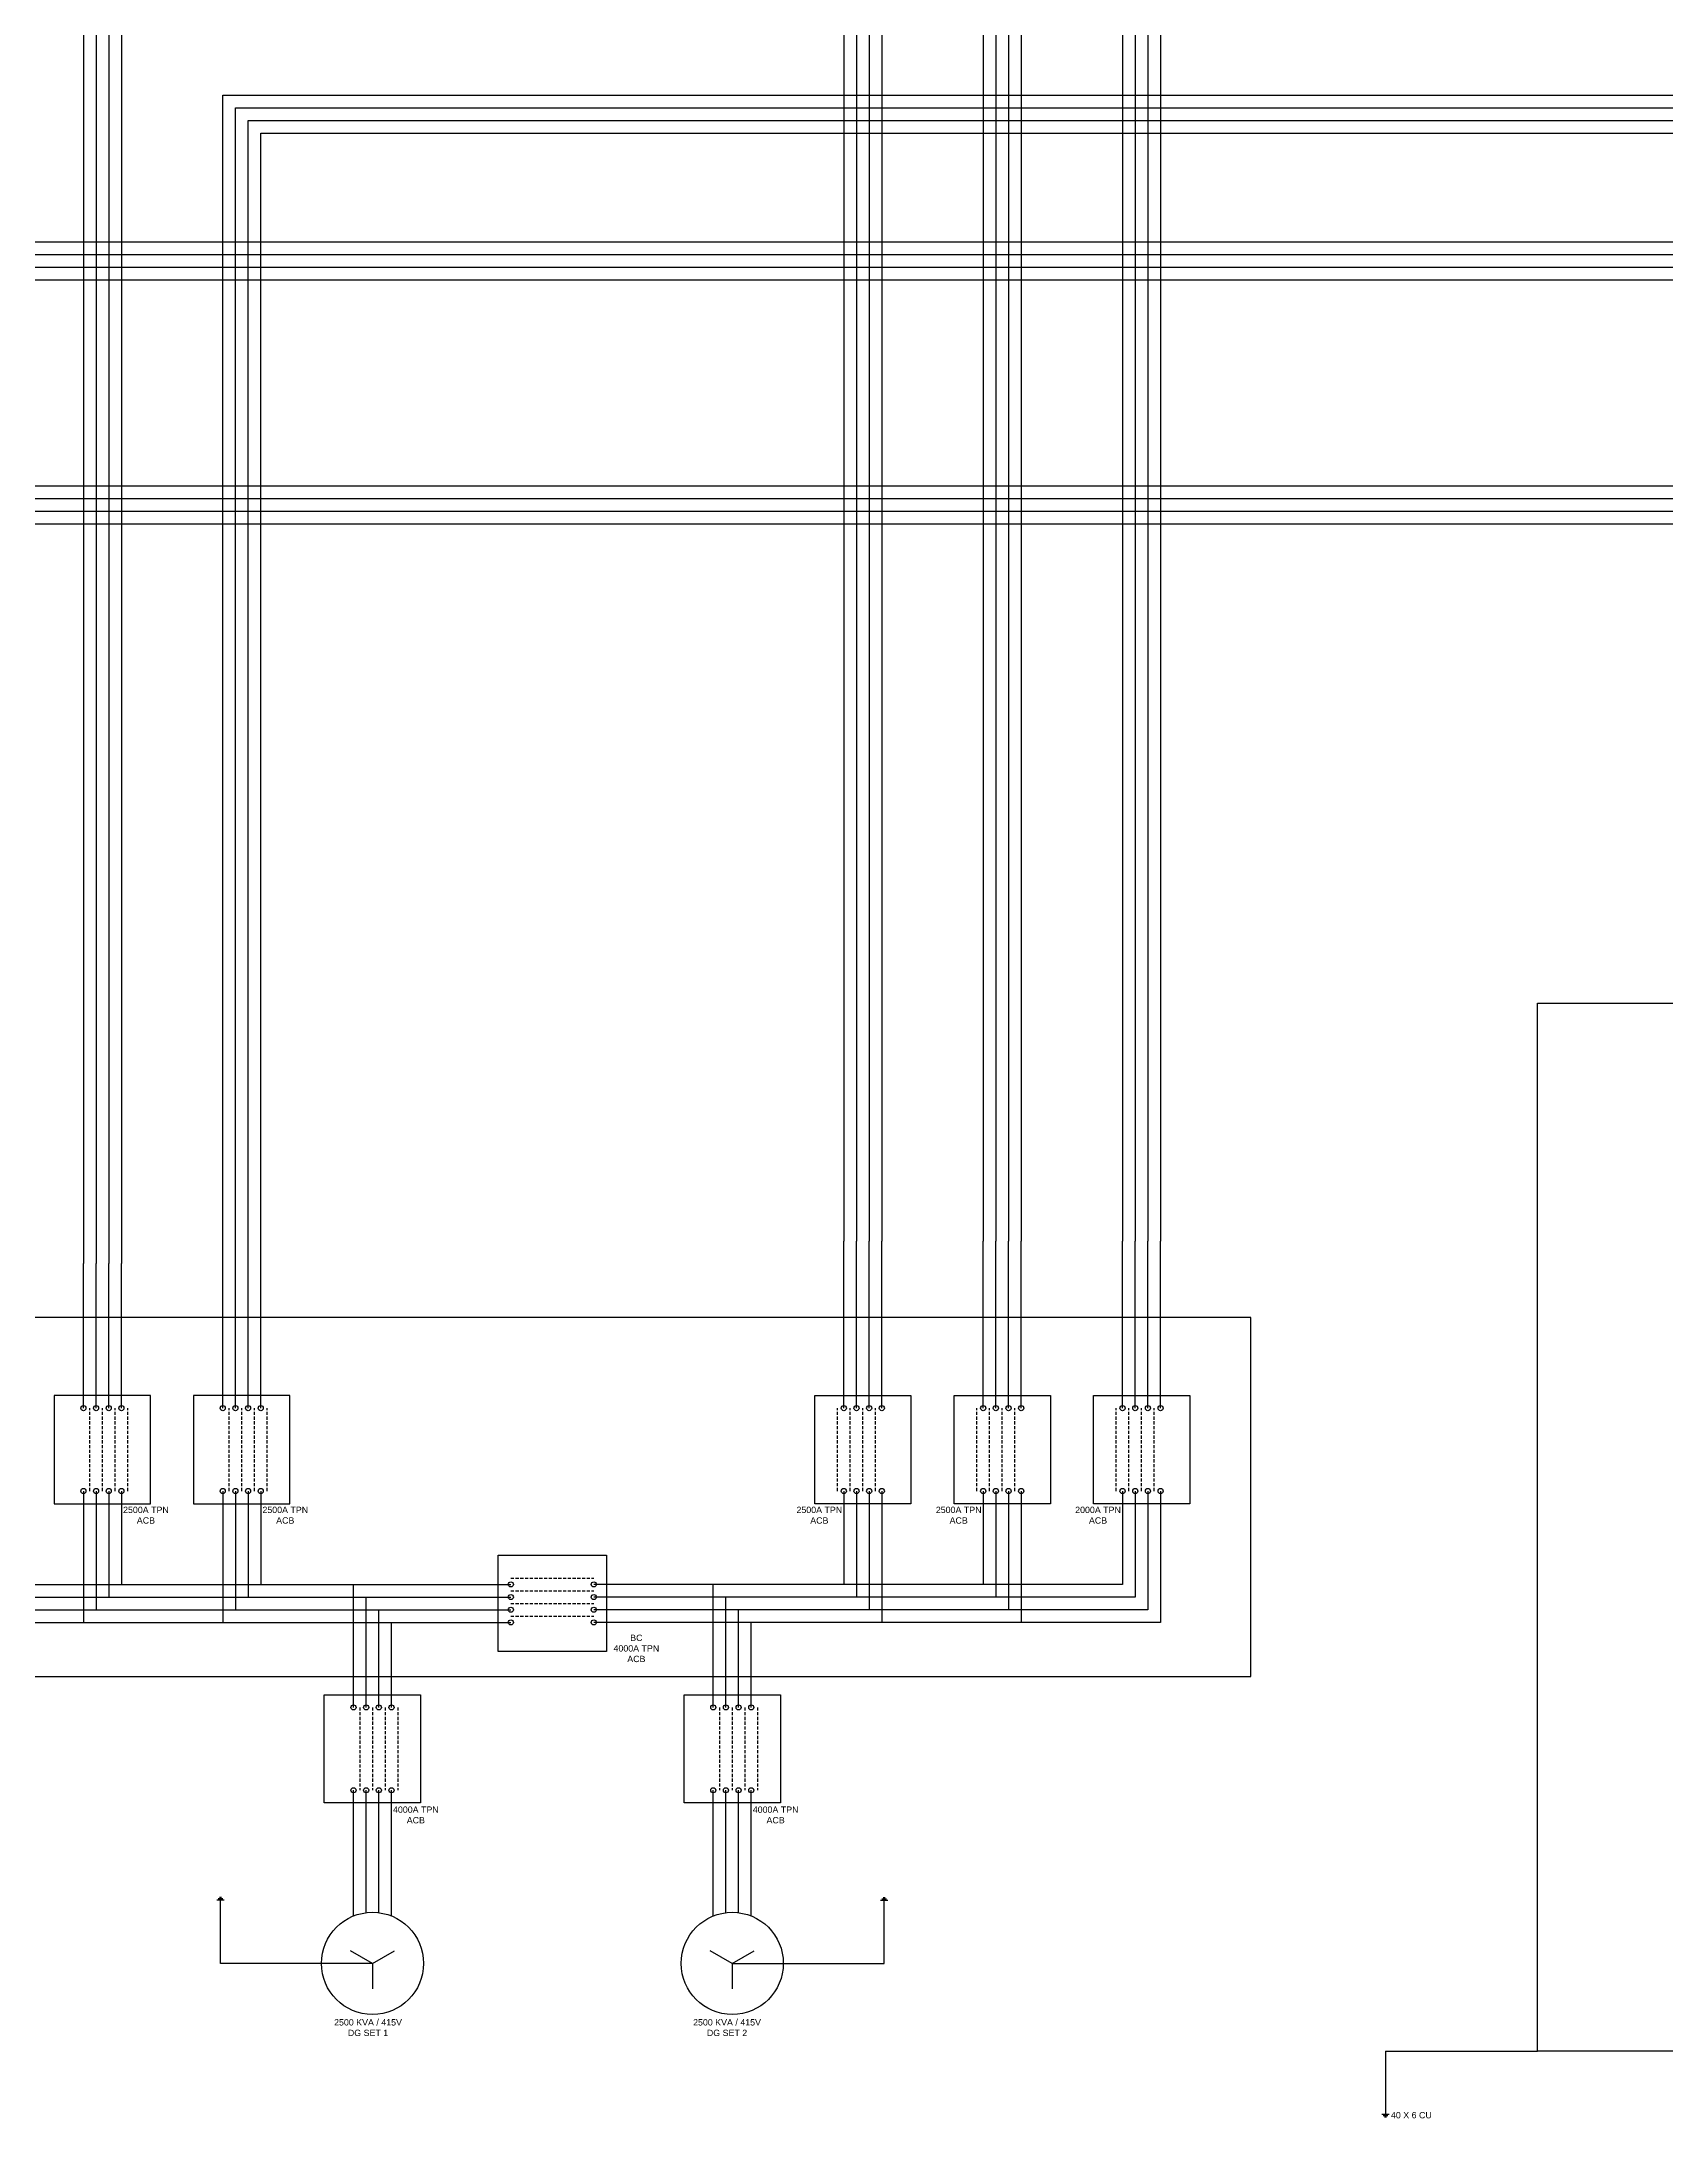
# Model space of a CAD drawing. Header units: inches. Extents: x -137 to 2243, y 16 to 894.
# Drawn here: x 502.7 to 631, y 199.1 to 363 of the extents above; entities that cross this region are included whole.
import ezdxf

# ---------------------------------------------------------------- set-up
doc = ezdxf.new("R2010")
doc.units = ezdxf.units.IN
doc.header["$MEASUREMENT"] = 0
doc.linetypes.add('DASHED2', pattern=[0.375, 0.25, -0.125])
doc.styles.get("Standard").update_dxf_attribs({"font": 'arial.ttf'})

msp = doc.modelspace()

# ---------------------------------------------------------------- linework, layer by layer
for p, q in [((506.04, 538.87), (506.04, 266.54)), ((507.04, 537.87), (507.04, 266.54)), ((508.04, 536.87), (508.04, 266.54)), ((509.04, 535.87), (509.04, 266.54)), ((577.07, 502.99), (577.07, 268.29)), ((578.07, 501.99), (578.07, 268.29)), ((579.07, 500.99), (579.07, 268.29)), ((580.07, 499.99), (580.07, 268.29)), ((566.07, 468.21), (566.07, 268.29)), ((567.07, 467.21), (567.07, 268.29)), ((568.07, 466.21), (568.07, 268.29)), ((569.07, 465.21), (569.07, 268.29)), ((588.07, 440.43), (588.07, 268.29)), ((589.07, 439.43), (589.07, 268.29)), ((590.07, 438.43), (590.07, 268.29)), ((591.07, 437.43), (591.07, 268.29)), ((517.04, 266.54), (517.04, 358.71)), ((517.04, 358.71), (1932.87, 358.71)), ((518.04, 266.54), (518.04, 357.71)), ((518.04, 357.71), (1931.87, 357.71)), ((519.04, 266.54), (519.04, 356.71)), ((519.04, 356.71), (1930.87, 356.71)), ((520.04, 266.54), (520.04, 355.71)), ((520.04, 355.71), (1929.87, 355.71)), ((566.07, 255.13), (566.07, 268.29)), ((567.07, 255.13), (567.07, 268.29)), ((568.07, 255.13), (568.07, 268.29)), ((569.07, 255.13), (569.07, 268.29)), ((577.07, 255.13), (577.07, 268.29)), ((578.07, 255.13), (578.07, 268.29)), ((579.07, 255.13), (579.07, 268.29)), ((580.07, 255.13), (580.07, 268.29)), ((588.07, 255.13), (588.07, 268.29)), ((589.07, 255.13), (589.07, 268.29)), ((590.07, 255.13), (590.07, 268.29)), ((591.07, 255.13), (591.07, 268.29)), ((506.04, 255.13), (506.04, 266.54)), ((507.04, 255.13), (507.04, 266.54)), ((508.04, 255.13), (508.04, 266.54)), ((509.04, 255.13), (509.04, 266.54)), ((517.04, 255.13), (517.04, 266.54)), ((518.04, 255.13), (518.04, 266.54)), ((519.04, 255.13), (519.04, 266.54)), ((520.04, 255.13), (520.04, 266.54)), ((506.04, 248.59), (506.04, 238.22)), ((507.04, 248.59), (507.04, 239.22)), ((508.04, 248.59), (508.04, 240.22)), ((509.04, 248.59), (509.04, 241.22)), ((517.04, 248.59), (517.04, 238.22)), ((518.04, 248.59), (518.04, 239.22)), ((519.04, 248.59), (519.04, 240.22)), ((520.04, 248.59), (520.04, 241.22)), ((566.07, 248.59), (566.07, 241.22)), ((567.07, 248.59), (567.07, 240.22)), ((568.07, 248.59), (568.07, 239.22)), ((569.07, 248.59), (569.07, 238.22)), ((577.07, 248.59), (577.07, 241.22)), ((578.07, 248.59), (578.07, 240.22)), ((579.07, 248.59), (579.07, 239.22)), ((580.07, 248.59), (580.07, 238.22)), ((588.07, 248.59), (588.07, 241.22)), ((589.07, 248.59), (589.07, 240.22)), ((590.07, 248.59), (590.07, 239.22)), ((591.07, 248.59), (591.07, 238.22)), ((527.36, 231.52), (527.36, 241.22)), ((555.76, 231.52), (555.76, 241.22)), ((528.36, 231.52), (528.36, 240.22)), ((556.76, 231.52), (556.76, 240.22)), ((529.36, 231.52), (529.36, 239.22)), ((530.36, 231.52), (530.36, 238.22)), ((555.76, 231.52), (555.76, 238.09)), ((556.76, 231.52), (556.76, 238.09)), ((557.76, 231.52), (557.76, 239.22)), ((557.76, 231.52), (557.76, 238.09)), ((558.76, 231.52), (558.76, 238.22)), ((558.76, 231.52), (558.76, 238.09)), ((527.36, 215.06), (527.36, 224.98)), ((528.36, 215.32), (528.36, 224.98)), ((529.36, 215.32), (529.36, 224.98)), ((530.36, 215.06), (530.36, 224.98)), ((555.76, 215.06), (555.76, 224.98)), ((556.76, 215.32), (556.76, 224.98)), ((557.76, 215.32), (557.76, 224.98)), ((558.76, 215.06), (558.76, 224.98)), ((517.14, 216.32), (516.57, 216.32)), ((517.04, 216.42), (516.67, 216.42)), ((516.94, 216.52), (516.77, 216.52)), ((516.86, 211.32), (516.86, 216.32)), ((568.97, 216.32), (569.54, 216.32)), ((569.07, 216.42), (569.44, 216.42)), ((569.17, 216.52), (569.34, 216.52)), ((569.26, 211.32), (569.26, 216.32)), ((528.86, 211.32), (527.12, 212.32)), ((528.86, 211.32), (530.59, 212.32)), ((557.26, 211.32), (555.52, 212.32)), ((557.26, 211.32), (558.99, 212.32)), ((528.86, 211.32), (516.86, 211.32)), ((528.86, 211.32), (528.86, 209.32)), ((557.26, 211.32), (557.26, 209.32)), ((557.26, 211.32), (569.26, 211.32)), ((608.82, 204.39), (608.82, 199.39)), ((608.82, 204.39), (620.82, 204.39)), ((609.11, 199.39), (608.54, 199.39)), ((609.01, 199.29), (608.64, 199.29)), ((608.91, 199.19), (608.74, 199.19))]:
    msp.add_line(p, q)
at = {"color": 2, "true_color": 0xf1eb1f}
for p, q in [((335.48, 346.16), (965.5, 346.16)), ((336.48, 347.16), (966.5, 347.16)), ((333.48, 344.16), (963.5, 344.16)), ((334.48, 345.16), (964.5, 345.16)), ((238.4, 327.9), (944.24, 327.9)), ((237.4, 326.9), (943.24, 326.9)), ((235.4, 324.9), (941.24, 324.9)), ((236.4, 325.9), (942.24, 325.9))]:
    msp.add_line(p, q, dxfattribs=at)
at = {"color": 18, "linetype": 'DASHED2', "true_color": 0x000000}
for p, q in [((506.54, 248.59), (506.54, 255.13)), ((507.54, 248.59), (507.54, 255.13)), ((508.54, 248.59), (508.54, 255.13)), ((509.54, 248.59), (509.54, 255.13)), ((517.54, 248.59), (517.54, 255.13)), ((518.54, 248.59), (518.54, 255.13)), ((519.54, 248.59), (519.54, 255.13)), ((520.54, 248.59), (520.54, 255.13)), ((565.57, 248.59), (565.57, 255.13)), ((566.57, 248.59), (566.57, 255.13)), ((567.57, 248.59), (567.57, 255.13)), ((568.57, 248.59), (568.57, 255.13)), ((576.57, 248.59), (576.57, 255.13)), ((577.57, 248.59), (577.57, 255.13)), ((578.57, 248.59), (578.57, 255.13)), ((579.57, 248.59), (579.57, 255.13)), ((587.57, 248.59), (587.57, 255.13)), ((588.57, 248.59), (588.57, 255.13)), ((589.57, 248.59), (589.57, 255.13)), ((590.57, 248.59), (590.57, 255.13)), ((539.78, 241.72), (546.33, 241.72)), ((539.78, 240.72), (546.33, 240.72)), ((539.78, 239.72), (546.33, 239.72)), ((539.78, 238.72), (546.33, 238.72)), ((527.86, 231.52), (527.86, 224.98)), ((528.86, 231.52), (528.86, 224.98)), ((529.86, 231.52), (529.86, 224.98)), ((530.86, 231.52), (530.86, 224.98)), ((556.26, 231.52), (556.26, 224.98)), ((557.26, 231.52), (557.26, 224.98)), ((558.26, 231.52), (558.26, 224.98)), ((559.26, 231.52), (559.26, 224.98))]:
    msp.add_line(p, q, dxfattribs=at)
at = {"color": 18, "true_color": 0x000000}
for p, q in [((476.04, 241.22), (539.78, 241.22)), ((588.07, 241.22), (546.33, 241.22))]:
    msp.add_line(p, q, dxfattribs=at)
at = {"color": 152, "true_color": 0x2776bb}
for p, q in [((475.04, 240.22), (539.78, 240.22)), ((589.07, 240.22), (546.33, 240.22))]:
    msp.add_line(p, q, dxfattribs=at)
at = {"color": 1}
for p, q in [((473.04, 238.22), (539.78, 238.22)), ((591.07, 238.22), (546.33, 238.22))]:
    msp.add_line(p, q, dxfattribs=at)
at = {"color": 2}
for p, q in [((474.04, 239.22), (539.78, 239.22)), ((590.07, 239.22), (546.33, 239.22))]:
    msp.add_line(p, q, dxfattribs=at)
for points in [[(620.82, 287.08), (869.56, 287.08), (869.56, 204.39), (620.82, 204.39)], [(465.92, 233.95), (598.2, 233.95), (598.2, 262.27), (465.92, 262.27)]]:
    msp.add_lwpolyline(points, close=True)
at = {"color": 18, "true_color": 0x000000}
for points in [[(503.74, 247.59), (511.34, 247.59), (511.34, 256.13), (503.74, 256.13)], [(514.74, 247.59), (522.34, 247.59), (522.34, 256.13), (514.74, 256.13)], [(571.37, 247.59), (563.77, 247.59), (563.77, 256.13), (571.37, 256.13)], [(582.37, 247.59), (574.77, 247.59), (574.77, 256.13), (582.37, 256.13)], [(593.37, 247.59), (585.77, 247.59), (585.77, 256.13), (593.37, 256.13)], [(538.78, 235.92), (538.78, 243.52), (547.33, 243.52), (547.33, 235.92)], [(525.05, 232.52), (532.66, 232.52), (532.66, 223.98), (525.05, 223.98)], [(553.46, 232.52), (561.06, 232.52), (561.06, 223.98), (553.46, 223.98)]]:
    msp.add_lwpolyline(points, close=True, dxfattribs=at)
for centre in [(506.04, 255.13), (507.04, 255.13), (508.04, 255.13), (509.04, 255.13), (517.04, 255.13), (518.04, 255.13), (519.04, 255.13), (520.04, 255.13), (566.07, 255.13), (567.07, 255.13), (568.07, 255.13), (569.07, 255.13), (577.07, 255.13), (578.07, 255.13), (579.07, 255.13), (580.07, 255.13), (588.07, 255.13), (589.07, 255.13), (590.07, 255.13), (591.07, 255.13), (506.04, 248.59), (507.04, 248.59), (508.04, 248.59), (509.04, 248.59), (517.04, 248.59), (518.04, 248.59), (519.04, 248.59), (520.04, 248.59), (566.07, 248.59), (567.07, 248.59), (568.07, 248.59), (569.07, 248.59), (577.07, 248.59), (578.07, 248.59), (579.07, 248.59), (580.07, 248.59), (588.07, 248.59), (589.07, 248.59), (590.07, 248.59), (591.07, 248.59), (539.78, 241.22), (546.33, 241.22), (539.78, 240.22), (539.78, 239.22), (546.33, 240.22), (546.33, 239.22), (539.78, 238.22), (546.33, 238.22), (527.36, 231.52), (528.36, 231.52), (529.36, 231.52), (530.36, 231.52), (555.76, 231.52), (556.76, 231.52), (557.76, 231.52), (558.76, 231.52), (527.36, 224.98), (528.36, 224.98), (529.36, 224.98), (530.36, 224.98), (555.76, 224.98), (556.76, 224.98), (557.76, 224.98), (558.76, 224.98)]:
    msp.add_circle(centre, 0.201, dxfattribs=at)
for centre in [(528.86, 211.32), (557.26, 211.32)]:
    msp.add_circle(centre, 4.03)

# ---------------------------------------------------------------- texts
at = {"color": 18, "true_color": 0x000000, "char_height": 0.5}
for s, width, heights, insert, attachment_point in [('\\pxqc;2500A TPN\\PACB', 5.0895, [2.19], (508.43, 246.01), 7), ('\\pxqc;2500A TPN\\PACB', 5.0895, [2.19], (519.43, 246.01), 7), ('\\pxqc;2500A TPN\\PACB', 5.0895, [2.19], (566.68, 246.01), 9), ('\\pxqc;2500A TPN\\PACB', 5.0895, [2.19], (577.68, 246.01), 9), ('\\pxqc;2000A TPN\\PACB', 5.0895, [2.19], (588.68, 246.01), 9), ('\\pxqc;\\PBC\\P4000A TPN\\PACB', 7.042, [4.46], (546.17, 238.09), 1), ('\\pxqc;4000A TPN\\PACB', 5.0895, [2.19], (529.74, 223.7), 1), ('\\pxqc;4000A TPN\\PACB', 5.0895, [2.19], (558.14, 223.7), 1)]:
    msp.add_mtext_dynamic_manual_height_columns(s, width=width, gutter_width=1, heights=heights, dxfattribs=dict(at, insert=insert, attachment_point=attachment_point))
at = {"char_height": 0.5}
for s, width, heights, insert, attachment_point in [('\\pxqc;2500 KVA / 415V DG SET 1', 5.4944, [2.19], (525.76, 206.92), 1), ('\\pxqc;2500 KVA / 415V DG SET 2', 5.4944, [2.19], (554.1, 206.92), 1), ('\\pxql;40 X 6 CU', 17.6751, [3.27], (609.26, 199.09), 7)]:
    msp.add_mtext_dynamic_manual_height_columns(s, width=width, gutter_width=1, heights=heights, dxfattribs=dict(at, insert=insert, attachment_point=attachment_point))

doc.saveas('drawing.dxf')
